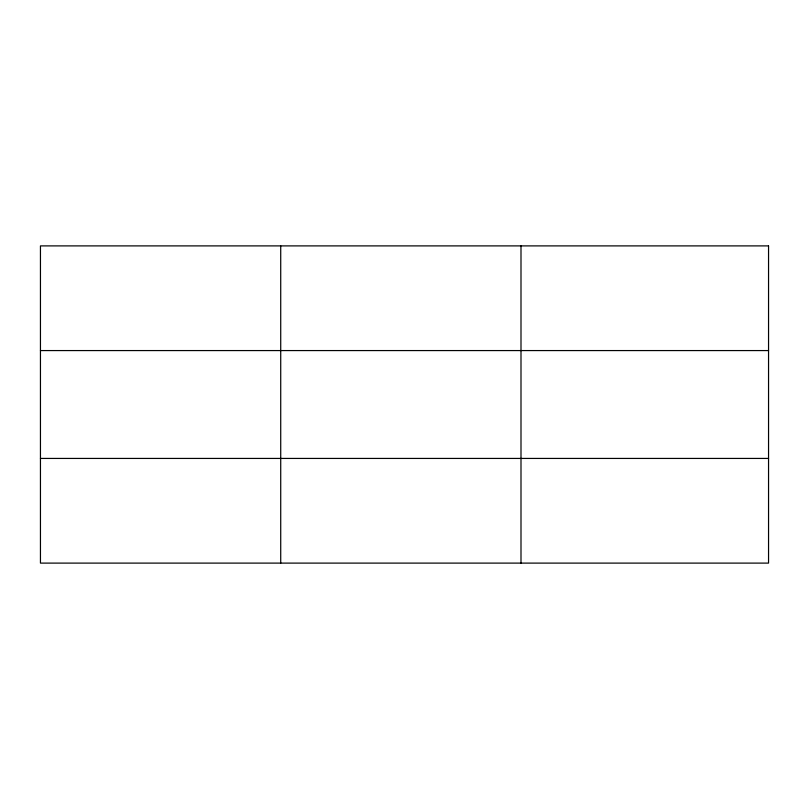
<?xml version="1.0" encoding="UTF-8"?>
<svg xmlns="http://www.w3.org/2000/svg" width="809" height="809" viewBox="0 0 809 809"><rect width="100%" height="100%" fill="white"/><g stroke="black" fill="none" stroke-linecap="round" stroke-linejoin="round"><path stroke-width="1.21" d="M520.996 245.896L520.996 563.104M40.45 350.57L768.55 350.57M40.45 458.43L768.55 458.43M280.723 245.896L280.723 563.104M768.55 245.896L768.55 563.104L40.45 563.104L40.45 245.896L768.55 245.896"/></g></svg>
